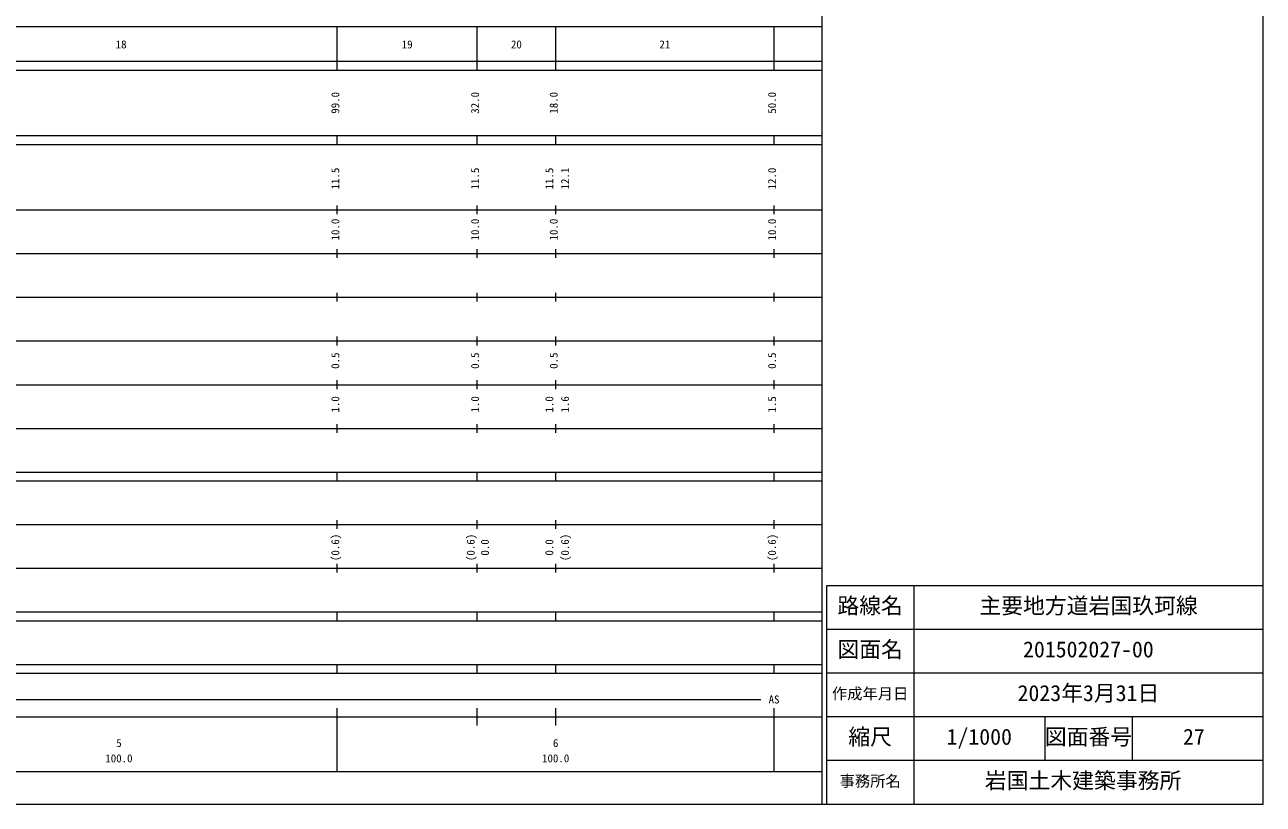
# Model space of a CAD drawing. Units: millimetres, scale not verified. Extents: x -71087 to 568913, y -90349 to 269651.
# Drawn here: x 285348 to 568913, y -90349 to 88008 of the extents above; entities that cross this region are included whole.
import ezdxf
from ezdxf.enums import TextEntityAlignment as Align

# ---------------------------------------------------------------- set-up
doc = ezdxf.new("R2010")
doc.units = ezdxf.units.MM
doc.header["$LTSCALE"] = 1000
for name, color, linetype, lineweight in [('M-TTL', 2, 'Continuous', 13), ('M-TTL-BAND', 7, 'Continuous', 13), ('M-TTL-FRAM', 2, 'Continuous', 13), ('M-TTL-LINE', 7, 'Continuous', 13), ('M-TTL-TXT', 7, 'Continuous', 13)]:
    doc.layers.add(name, color=color, linetype=linetype, lineweight=lineweight)
doc.styles.add('ＭＳ ゴシック', font='')
doc.styles.get('ＭＳ ゴシック').set_extended_font_data('MS Gothic')

msp = doc.modelspace()

# ---------------------------------------------------------------- linework, layer by layer
at = {"layer": 'M-TTL'}
for p, q in [((568913, -90349), (568913, 269651)), ((-71087, -90349), (568913, -90349))]:
    msp.add_line(p, q, dxfattribs=at)
at = {"layer": 'M-TTL-BAND'}
for p, q in [((467913, -90349), (467913, 259651)), ((-43087, 87651), (467913, 87651)), ((356913, 77651), (356913, 87651)), ((388913, 77651), (388913, 87651)), ((406913, 77651), (406913, 87651)), ((456913, 77651), (456913, 87651)), ((-71087, 79651), (467913, 79651)), ((-71087, 77651), (467913, 77651)), ((-71087, 62651), (467913, 62651)), ((356913, 60651), (356913, 62651)), ((388913, 60651), (388913, 62651)), ((406913, 60651), (406913, 62651)), ((456913, 60651), (456913, 62651)), ((-71087, 60651), (467913, 60651)), ((-71087, 45651), (467913, 45651)), ((356913, 44651), (356913, 46651)), ((388913, 44651), (388913, 46651)), ((406913, 44651), (406913, 46651)), ((456913, 44651), (456913, 46651)), ((-65087, 35651), (467913, 35651)), ((356913, 34651), (356913, 36651)), ((388913, 34651), (388913, 36651)), ((406913, 34651), (406913, 36651)), ((456913, 34651), (456913, 36651)), ((-59087, 25651), (467913, 25651)), ((356913, 24651), (356913, 26651)), ((388913, 24651), (388913, 26651)), ((406913, 24651), (406913, 26651)), ((456913, 24651), (456913, 26651)), ((-65087, 15651), (467913, 15651)), ((356913, 14651), (356913, 16651)), ((388913, 14651), (388913, 16651)), ((406913, 14651), (406913, 16651)), ((456913, 14651), (456913, 16651)), ((356913, 4651), (356913, 6651)), ((388913, 4651), (388913, 6651)), ((406913, 4651), (406913, 6651)), ((456913, 4651), (456913, 6651)), ((-59087, 5651), (467913, 5651)), ((-65087, -4349), (467913, -4349)), ((356913, -5349), (356913, -3349)), ((388913, -5349), (388913, -3349)), ((406913, -5349), (406913, -3349)), ((456913, -5349), (456913, -3349)), ((-71087, -14349), (467913, -14349)), ((-71087, -16349), (467913, -16349)), ((356913, -16349), (356913, -14349)), ((388913, -16349), (388913, -14349)), ((406913, -16349), (406913, -14349)), ((456913, -16349), (456913, -14349)), ((356913, -27349), (356913, -25349)), ((388913, -27349), (388913, -25349)), ((406913, -27349), (406913, -25349)), ((456913, -27349), (456913, -25349)), ((-62087, -26349), (467913, -26349)), ((-71087, -36349), (467913, -36349)), ((356913, -37349), (356913, -35349)), ((388913, -37349), (388913, -35349)), ((406913, -37349), (406913, -35349)), ((456913, -37349), (456913, -35349)), ((-71087, -46349), (467913, -46349)), ((356913, -48349), (356913, -46349)), ((388913, -48349), (388913, -46349)), ((406913, -48349), (406913, -46349)), ((456913, -48349), (456913, -46349)), ((-71087, -48349), (467913, -48349)), ((-71087, -58349), (467913, -58349)), ((356913, -60349), (356913, -58349)), ((388913, -60349), (388913, -58349)), ((406913, -60349), (406913, -58349)), ((456913, -60349), (456913, -58349)), ((-71087, -60349), (467913, -60349)), ((-40087, -66349), (453913, -66349)), ((-71087, -70349), (467913, -70349)), ((356913, -82849), (356913, -68349)), ((388913, -72349), (388913, -68349)), ((406913, -72349), (406913, -68349)), ((456913, -82849), (456913, -68349)), ((-43087, -82849), (467913, -82849))]:
    msp.add_line(p, q, dxfattribs=at)
at = {"layer": 'M-TTL-FRAM'}
for p, q in [((568913, -40349), (468913, -40349)), ((468913, -40349), (468913, -90349))]:
    msp.add_line(p, q, dxfattribs=at)
at = {"layer": 'M-TTL-LINE'}
for p, q in [((488913, -40349), (488913, -90349)), ((568913, -50349), (468913, -50349)), ((568913, -60349), (468913, -60349)), ((568913, -70349), (468913, -70349)), ((518913, -70349), (518913, -80349)), ((538913, -70349), (538913, -80349)), ((568913, -80349), (468913, -80349))]:
    msp.add_line(p, q, dxfattribs=at)

# ---------------------------------------------------------------- texts
at = {"layer": 'M-TTL-BAND', "style": 'ＭＳ ゴシック'}
for s, p in [('18', (306163, 82056)), ('19', (371663, 82056)), ('20', (396663, 82056)), ('21', (430663, 82056)), ('AS', (455663, -67849)), ('5', (306288, -77826)), ('6', (406288, -77826)), ('100.0', (303788, -81316)), ('100.0', (403788, -81316))]:
    msp.add_text(s, height=1833, dxfattribs=at).set_placement(p, align=Align.BOTTOM_LEFT)
for s, p in [('99.0', (357913, 67651)), ('32.0', (389913, 67651)), ('18.0', (407913, 67651)), ('50.0', (457913, 67651)), ('11.5', (357913, 50325)), ('11.5', (389913, 50325)), ('11.5', (406913, 50325)), ('12.1', (410510, 50325)), ('12.0', (457913, 50325)), ('10.0', (357913, 38651)), ('10.0', (389913, 38651)), ('10.0', (407913, 38651)), ('10.0', (457913, 38651)), ('0.5', (357913, 9276)), ('0.5', (389913, 9276)), ('0.5', (407913, 9276)), ('0.5', (457913, 9276)), ('1.0', (357913, -724)), ('1.0', (389913, -724)), ('1.0', (406913, -724)), ('1.6', (410510, -724)), ('1.5', (457913, -724)), ('(0.6)', (357913, -34710)), ('(0.6)', (388913, -34710)), ('0.0', (392171, -33460)), ('0.0', (406913, -33460)), ('(0.6)', (410510, -34710)), ('(0.6)', (457913, -34710))]:
    msp.add_text(s, height=1833, rotation=90, dxfattribs=at).set_placement(p, align=Align.BOTTOM_LEFT)
at = {"layer": 'M-TTL-TXT', "style": 'ＭＳ ゴシック'}
for s, height, p in [('路線名', 3666, (471413, -47849)), ('路線名', 3666, (471413, -47849)), ('主要地方道岩国玖珂線', 3666, (503913, -47849)), ('図面名', 3666, (471413, -57849)), ('図面名', 3666, (471413, -57849)), ('201502027-00', 3666, (513913, -57849)), ('作成年月日', 2566, (470163, -67099)), ('作成年月日', 2566, (470163, -67099)), ('2023年3月31日', 3666, (512663, -67849)), ('縮尺', 3666, (473913, -77849)), ('縮尺', 3666, (473913, -77849)), ('1/1000', 3666, (496413, -77849)), ('図面番号', 3666, (518913, -77849)), ('図面番号', 3666, (518913, -77849)), ('27', 3666, (550538, -77849)), ('事務所名', 2566, (471913, -87099)), ('事務所名', 2566, (471913, -87099)), ('岩国土木建築事務所 ', 3666, (505163, -87849))]:
    msp.add_text(s, height=height, dxfattribs=at).set_placement(p, align=Align.BOTTOM_LEFT)

doc.saveas('drawing.dxf')
